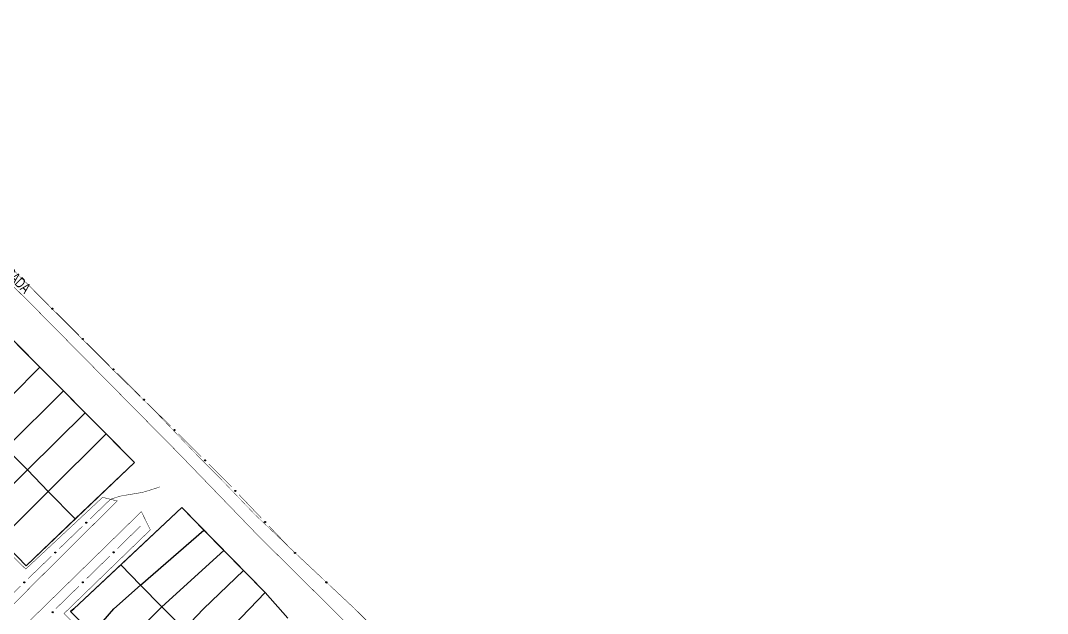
# Model space of a CAD drawing. Extents: x 205150 to 206910, y 4858726 to 4860849.
# Drawn here: x 205817.3 to 206199, y 4860628.5 to 4860848.9 of the extents above; entities that cross this region are included whole.
import ezdxf

# ---------------------------------------------------------------- set-up
doc = ezdxf.new("R2010")
doc.units = 0
doc.header["$LTSCALE"] = 1.5
doc.header["$MEASUREMENT"] = 0
doc.linetypes.add('TRACO_25', pattern=[8, 3, -1, 1, -1, 1, -1])
for name, color, linetype in [('CD-MALHA-LOTES', 7, 'CONTINUOUS'), ('LM-LIM-SETOR-FISCAL', 7, 'CONTINUOUS'), ('RU-QUADRAS', 6, 'CONTINUOUS'), ('SV-CAMINHO-TRILHA', 20, 'CONTINUOUS'), ('SV-EIXO-ROD-ESTR', 7, 'CONTINUOUS'), ('SV-EIXO-RUA-N-PAV', 6, 'CONTINUOUS'), ('SV-EST-MUNIC-PAV', 20, 'CONTINUOUS'), ('SV-RUA-NAO-PAV-S-GUIA-C-GUIA', 7, 'CONTINUOUS'), ('SV-TXT-MUNIC-PAV', 20, 'CONTINUOUS')]:
    doc.layers.add(name, color=color, linetype=linetype)
doc.styles.add('ARIAL', font='ARIAL.TTF')
doc.linetypes.add('Limite', pattern='A,20,-3,[130,ltypeshp.shx,S=6.35,R=0,X=0,Y=0],-3,20', length=46)

msp = doc.modelspace()

# ---------------------------------------------------------------- linework, layer by layer
at = {"layer": 'CD-MALHA-LOTES'}
for points in [[(205824.47, 4860720.04), (205816.07, 4860728.49)], [(205803.28, 4860698.8), (205824.47, 4860720.04)], [(205833.21, 4860711.23), (205824.47, 4860720.04)], [(205811.84, 4860690.01), (205833.21, 4860711.23)], [(205841.26, 4860703.13), (205833.21, 4860711.23)], [(205819.8, 4860681.84), (205841.26, 4860703.13)], [(205849.1, 4860695.23), (205841.26, 4860703.13)], [(205827.6, 4860673.84), (205849.1, 4860695.23)], [(205837.55, 4860663.62), (205859.61, 4860684.65), (205849.1, 4860695.23)], [(205819.8, 4860681.84), (205811.84, 4860690.01)], [(205802.01, 4860664.18), (205819.8, 4860681.84)], [(205827.6, 4860673.84), (205819.8, 4860681.84)], [(205809.79, 4860656.12), (205827.6, 4860673.84)], [(205837.55, 4860663.62), (205827.6, 4860673.84)], [(205854.56, 4860646.61), (205877.23, 4860667.85), (205885.39, 4860659.51)], [(205837.55, 4860663.62), (205819.32, 4860646.24), (205809.79, 4860656.12)], [(205861.92, 4860639.02), (205885.39, 4860659.51)], [(205892.9, 4860651.85), (205885.39, 4860659.51)], [(205869.79, 4860630.91), (205892.9, 4860651.85)], [(205900.17, 4860644.42), (205892.9, 4860651.85)], [(205854.56, 4860646.61), (205837.11, 4860630.27), (205835.78, 4860629.25), (205844.05, 4860621.05)], [(205861.92, 4860639.02), (205854.56, 4860646.61)], [(205878.11, 4860622.71), (205885.31, 4860630.27), (205900.17, 4860644.42)], [(205908.18, 4860636.24), (205900.17, 4860644.42)], [(205844.05, 4860621.05), (205851.89, 4860630.27), (205861.92, 4860639.02)], [(205869.79, 4860630.91), (205861.92, 4860639.02)], [(205908.18, 4860636.24), (205902.41, 4860630.27), (205886.77, 4860613.98)], [(205916.67, 4860626.8), (205908.18, 4860636.24)], [(205851.88, 4860613.05), (205869.79, 4860630.91)], [(205869.79, 4860630.91), (205878.11, 4860622.71)]]:
    msp.add_lwpolyline(points, dxfattribs=at)
at = {"layer": 'LM-LIM-SETOR-FISCAL', "linetype": 'Limite', "ltscale": 0.1, "const_width": 0.13, "flags": 128}
msp.add_lwpolyline([(205319.29, 4860270.52), (205308.71, 4860256.67), (205305.78, 4860258.84), (205287.54, 4860237.69), (205276.64, 4860225.85), (205246.75, 4860195.21), (205217.93, 4860166.62), (205205.07, 4860154.22), (205154.16, 4860103.62), (205198.33, 4860053.28), (205217.33, 4860073.87), (205228.31, 4860086.13), (205238.29, 4860095.9), (205249.21, 4860104.33), (205257.45, 4860109.18), (205264.02, 4860112.21), (205279.18, 4860117.77), (205286.26, 4860119.79), (205298.64, 4860121.61), (205309.27, 4860122.88), (205318.87, 4860123.38), (205330.48, 4860123.39), (205348.91, 4860120.43), (205359.29, 4860117.56), (205368.87, 4860113.52), (205387.79, 4860104.36), (205416.55, 4860084.92), (205427.35, 4860072.78), (205437.08, 4860059.62), (205479.77, 4859996.22), (205490.09, 4859981.19), (205507.28, 4859955.95), (205301.82, 4859758.53), (205304.27, 4859754.35), (205308.51, 4859743.48), (205314.17, 4859730.07), (205319.34, 4859714.73), (205318.69, 4859702.13), (205317.26, 4859690.64), (205315.74, 4859682.13), (205314.47, 4859670.89), (205312.89, 4859663.45), (205309.4, 4859652.21), (205307.5, 4859644.78), (205307.82, 4859635.75), (205310.04, 4859627.84), (205314.31, 4859618.34), (205319.85, 4859606.63), (205326.97, 4859596.97), (205332.19, 4859589.73), (205339.8, 4859581.22), (205346.76, 4859572.51), (205354, 4859559.81), (205353.39, 4859552.98), (205353.27, 4859547.01), (205355.22, 4859540.43), (205360.95, 4859533.08), (205371.88, 4859519.43), (205377.63, 4859512.44), (205385.79, 4859503.96), (205396.46, 4859500.67), (205404.7, 4859492.02), (205412.93, 4859478.57), (205420.22, 4859461.9), (205423.63, 4859449.31), (205425.2, 4859433.83), (205427.41, 4859417.81), (205434.87, 4859380.22), (205437.8, 4859372.3), (205447.24, 4859361.81), (205453.54, 4859349.48), (205459.05, 4859329.54), (205466.92, 4859311.43), (205476.36, 4859294.25), (205487.12, 4859281.65), (205492.89, 4859272.47), (205496.57, 4859259.35), (205503.39, 4859250.69), (205510.74, 4859242.04), (205513.88, 4859233.64), (205518.87, 4859225.77), (205525.3, 4859218.82), (205532.12, 4859213.83), (205535.79, 4859207.8), (205538.94, 4859201.5), (205542.88, 4859195.99), (205547.34, 4859189.96), (205548.12, 4859187.59), (205557.31, 4859181.03), (205563.87, 4859170.28), (205572.52, 4859159), (205575.67, 4859152.83), (205573.49, 4859146.26), (205574.41, 4859107.72), (205574.1, 4859102.45), (205570.43, 4859091.7), (205564.13, 4859081.46), (205558.88, 4859071.49), (205553.9, 4859063.1), (205553.9, 4859053.65), (205550.78, 4858995.23), (205582.12, 4858999.84), (205643.48, 4859000.72), (205662.02, 4859003.54), (205723.44, 4859017.98), (205780.86, 4859021.75), (205796.46, 4859023.04), (205822.25, 4859018.37), (205884.61, 4859012.81), (205949.14, 4859010.7), (206010.04, 4859007.01), (206085.77, 4858991.23), (206142.93, 4858964.03), (206222.76, 4858955.8), (206247.48, 4858946.16), (206320.03, 4858923.22), (206357.59, 4858908.6), (206441.35, 4858853.88), (206472.45, 4858825.54), (206535.38, 4858773.37), (206582.46, 4858737.4), (206654.71, 4858791.02), (206678.45, 4858818.8), (206712.51, 4858857.69), (206744.07, 4858897.64), (206751.69, 4858909.49), (206759.23, 4858922.23), (206766.2, 4858935.79), (206774.68, 4858954.45), (206780.86, 4858969.77), (206787.32, 4858989.53), (206795.67, 4859017.91), (206801.34, 4859037.45), (206804.81, 4859048.55), (206810.21, 4859067.25), (206818.72, 4859096.7), (206836.07, 4859155.15), (206846.57, 4859191.69), (206849.26, 4859199.97), (206857.1, 4859228.87), (206879.44, 4859306.63), (206888.86, 4859339.28), (206892.9, 4859355.31), (206898.05, 4859377.14), (206902.33, 4859396.65), (206903.66, 4859403.73), (206904.19, 4859408.48), (206905.69, 4859418.05), (206906.56, 4859427.57), (206907.69, 4859436.73), (206908.51, 4859451.61), (206908.98, 4859469.92), (206908.88, 4859478.27), (206909.31, 4859486.41), (206909.8, 4859503.75), (206908.06, 4859522.53), (206905.79, 4859539.89), (206902.11, 4859560.26), (206898.96, 4859576.34), (206897.7, 4859582.09), (206890.37, 4859608.85), (206880.35, 4859645.11), (206869.65, 4859680.81), (206865.82, 4859696.97), (206853.5, 4859740.64), (206829.42, 4859824.64), (206821, 4859851.39), (206812.97, 4859883.79), (206808.11, 4859900.23), (206792.3, 4859957.48), (206787.8, 4859976.76), (206777.66, 4860010.06), (206765, 4860051.58), (206755.54, 4860085.7), (206750.68, 4860101.63), (206741.17, 4860125.56), (206733.16, 4860141.6), (206724.53, 4860155.76), (206720.58, 4860162.18), (206711.45, 4860176.18), (206701.64, 4860187.46), (206699.72, 4860189.66), (206688, 4860201.91), (206676.62, 4860211.53), (206661.73, 4860222.42), (206647.52, 4860230.3), (206635.25, 4860235.79), (206614.85, 4860243.29), (206606.14, 4860245.65), (206597.68, 4860248), (206583.47, 4860251.01), (206568.95, 4860253.89), (206555.52, 4860256.25), (206536.42, 4860258.75), (206515.07, 4860261.46), (206491.2, 4860264.62), (206461.18, 4860268.88), (206439.8, 4860271.78), (206410.63, 4860276.21), (206388.16, 4860279.36), (206368.66, 4860282.7), (206354.57, 4860286.28), (206341.8, 4860291.58), (206328.08, 4860297.72), (206312.52, 4860304.06), (206285.44, 4860316.18), (206266.75, 4860326.61), (206251.28, 4860335.83), (206233.37, 4860347.73), (206203.78, 4860369), (206190.98, 4860381.36), (206176.1, 4860393.77), (206148.73, 4860420.73), (206131.72, 4860438.15), (206119.93, 4860450.72), (206096.07, 4860474.64), (206079.22, 4860491.32), (206053.65, 4860516.64), (206024.02, 4860544.98), (206003.48, 4860565.32), (205982.61, 4860587.19), (205969.68, 4860601.5), (205947.41, 4860624.23), (205941.47, 4860630.27), (205933.71, 4860637.54), (205921.87, 4860648.63), (205904.16, 4860665.5), (205891.55, 4860678.66), (205883.32, 4860686.89), (205866.07, 4860704.91), (205856.37, 4860714.35), (205825.17, 4860745.55), (205813.99, 4860756.84), (205803.22, 4860767.55), (205796.49, 4860774.25), (205790.73, 4860779.92), (205778.11, 4860792.25), (205767.26, 4860803.09), (205754.34, 4860816.31), (205748.7, 4860822.1), (205743.2, 4860827.74), (205737.56, 4860833.24), (205728.8, 4860841.85), (205722.27, 4860848.82), (205716.69, 4860834.76), (205683.28, 4860785.15), (205648.13, 4860731.52), (205621.03, 4860690.19), (205590.06, 4860643.83), (205580.55, 4860630.3), (205567.6, 4860611.82), (205565.6, 4860608.82), (205469.79, 4860465.73), (205420.74, 4860392.29), (205335.67, 4860262.2), (205321.6, 4860273.55)], close=True, dxfattribs=at)
at = {"layer": 'RU-QUADRAS'}
msp.add_lwpolyline([(205714.06, 4860829.8), (205682.85, 4860783.82), (205739.62, 4860726.54), (205796.49, 4860669.9), (205819.32, 4860646.24), (205859.61, 4860684.65), (205796.49, 4860748.21)], close=True, dxfattribs=at)
at = {"layer": 'RU-QUADRAS', "linetype": 'Continuous'}
msp.add_lwpolyline([(205844.05, 4860621.05), (205835.78, 4860629.25), (205837.11, 4860630.27), (205877.23, 4860667.85), (205908.18, 4860636.24), (205916.67, 4860626.8)], dxfattribs=at)
at = {"layer": 'SV-CAMINHO-TRILHA', "const_width": 0.18, "flags": 128}
msp.add_lwpolyline([(205850.71, 4860670.95), (205854.34, 4860672.12), (205862.69, 4860673.52), (205867.84, 4860675.12), (205868.99, 4860675.57)], dxfattribs=at)
at = {"layer": 'SV-EIXO-ROD-ESTR', "flags": 128}
for points in [[(205817.73, 4860753.27), (205817.78, 4860753.27), (205817.82, 4860753.26), (205817.85, 4860753.24), (205817.88, 4860753.22), (205817.9, 4860753.19), (205817.92, 4860753.16), (205817.93, 4860753.12), (205817.93, 4860753.07), (205817.92, 4860753.03), (205817.9, 4860752.99), (205817.88, 4860752.97), (205817.85, 4860752.94), (205817.82, 4860752.93), (205817.78, 4860752.92), (205817.73, 4860752.92), (205817.69, 4860752.93), (205817.66, 4860752.94), (205817.63, 4860752.97), (205817.61, 4860752.99), (205817.59, 4860753.03), (205817.58, 4860753.07), (205817.58, 4860753.12), (205817.59, 4860753.16), (205817.61, 4860753.19), (205817.63, 4860753.22), (205817.66, 4860753.24), (205817.69, 4860753.26), (205817.73, 4860753.27)], [(205829.07, 4860741.98), (205829.12, 4860741.98), (205829.16, 4860741.97), (205829.19, 4860741.95), (205829.22, 4860741.93), (205829.24, 4860741.9), (205829.26, 4860741.87), (205829.27, 4860741.83), (205829.27, 4860741.78), (205829.26, 4860741.74), (205829.24, 4860741.71), (205829.22, 4860741.68), (205829.19, 4860741.66), (205829.16, 4860741.64), (205829.12, 4860741.63), (205829.07, 4860741.63), (205829.03, 4860741.64), (205829, 4860741.66), (205828.97, 4860741.68), (205828.95, 4860741.71), (205828.93, 4860741.74), (205828.92, 4860741.78), (205828.92, 4860741.83), (205828.93, 4860741.87), (205828.95, 4860741.9), (205828.97, 4860741.93), (205829, 4860741.95), (205829.03, 4860741.97), (205829.07, 4860741.98)], [(205840.41, 4860730.69), (205840.46, 4860730.69), (205840.5, 4860730.68), (205840.53, 4860730.67), (205840.56, 4860730.64), (205840.58, 4860730.62), (205840.6, 4860730.58), (205840.61, 4860730.54), (205840.61, 4860730.49), (205840.6, 4860730.45), (205840.58, 4860730.42), (205840.56, 4860730.39), (205840.53, 4860730.37), (205840.5, 4860730.35), (205840.46, 4860730.34), (205840.41, 4860730.34), (205840.37, 4860730.35), (205840.34, 4860730.37), (205840.31, 4860730.39), (205840.29, 4860730.42), (205840.27, 4860730.45), (205840.26, 4860730.49), (205840.26, 4860730.54), (205840.27, 4860730.58), (205840.29, 4860730.61), (205840.31, 4860730.64), (205840.34, 4860730.66), (205840.37, 4860730.68), (205840.41, 4860730.69)], [(205851.76, 4860719.42), (205851.81, 4860719.42), (205851.85, 4860719.41), (205851.88, 4860719.39), (205851.91, 4860719.37), (205851.93, 4860719.34), (205851.95, 4860719.31), (205851.96, 4860719.27), (205851.96, 4860719.22), (205851.95, 4860719.18), (205851.93, 4860719.14), (205851.91, 4860719.11), (205851.88, 4860719.09), (205851.85, 4860719.08), (205851.81, 4860719.07), (205851.76, 4860719.07), (205851.72, 4860719.07), (205851.69, 4860719.09), (205851.66, 4860719.12), (205851.64, 4860719.14), (205851.62, 4860719.18), (205851.61, 4860719.22), (205851.61, 4860719.26), (205851.62, 4860719.31), (205851.64, 4860719.34), (205851.66, 4860719.36), (205851.69, 4860719.39), (205851.72, 4860719.41), (205851.76, 4860719.42)], [(205863.11, 4860708.14), (205863.16, 4860708.14), (205863.21, 4860708.13), (205863.24, 4860708.12), (205863.26, 4860708.09), (205863.29, 4860708.07), (205863.3, 4860708.03), (205863.31, 4860707.99), (205863.32, 4860707.95), (205863.3, 4860707.9), (205863.29, 4860707.87), (205863.27, 4860707.84), (205863.24, 4860707.82), (205863.2, 4860707.8), (205863.16, 4860707.79), (205863.11, 4860707.79), (205863.07, 4860707.8), (205863.04, 4860707.82), (205863.01, 4860707.84), (205862.99, 4860707.87), (205862.97, 4860707.9), (205862.96, 4860707.94), (205862.96, 4860707.99), (205862.97, 4860708.03), (205862.99, 4860708.07), (205863.01, 4860708.09), (205863.04, 4860708.12), (205863.07, 4860708.13), (205863.11, 4860708.14)], [(205874.47, 4860696.87), (205874.52, 4860696.87), (205874.56, 4860696.86), (205874.59, 4860696.84), (205874.62, 4860696.82), (205874.64, 4860696.79), (205874.66, 4860696.76), (205874.67, 4860696.72), (205874.67, 4860696.67), (205874.66, 4860696.63), (205874.64, 4860696.6), (205874.62, 4860696.57), (205874.59, 4860696.55), (205874.56, 4860696.53), (205874.52, 4860696.52), (205874.47, 4860696.52), (205874.43, 4860696.53), (205874.4, 4860696.55), (205874.37, 4860696.57), (205874.35, 4860696.6), (205874.33, 4860696.63), (205874.32, 4860696.67), (205874.32, 4860696.72), (205874.33, 4860696.76), (205874.35, 4860696.79), (205874.37, 4860696.82), (205874.4, 4860696.84), (205874.43, 4860696.86), (205874.47, 4860696.87)], [(205885.82, 4860685.6), (205885.87, 4860685.6), (205885.92, 4860685.59), (205885.95, 4860685.57), (205885.97, 4860685.55), (205886, 4860685.52), (205886.01, 4860685.49), (205886.02, 4860685.45), (205886.03, 4860685.4), (205886.01, 4860685.36), (205886, 4860685.32), (205885.97, 4860685.3), (205885.95, 4860685.28), (205885.91, 4860685.26), (205885.87, 4860685.25), (205885.82, 4860685.25), (205885.78, 4860685.26), (205885.75, 4860685.28), (205885.72, 4860685.3), (205885.7, 4860685.33), (205885.68, 4860685.36), (205885.67, 4860685.4), (205885.67, 4860685.45), (205885.68, 4860685.49), (205885.7, 4860685.52), (205885.72, 4860685.55), (205885.75, 4860685.57), (205885.78, 4860685.59), (205885.82, 4860685.6)], [(205897.12, 4860674.26), (205897.17, 4860674.26), (205897.21, 4860674.25), (205897.24, 4860674.23), (205897.27, 4860674.21), (205897.29, 4860674.18), (205897.31, 4860674.15), (205897.32, 4860674.11), (205897.32, 4860674.06), (205897.3, 4860674.02), (205897.29, 4860673.99), (205897.26, 4860673.96), (205897.24, 4860673.94), (205897.2, 4860673.92), (205897.16, 4860673.91), (205897.11, 4860673.91), (205897.07, 4860673.92), (205897.04, 4860673.94), (205897.01, 4860673.97), (205896.99, 4860674), (205896.97, 4860674.03), (205896.96, 4860674.07), (205896.97, 4860674.12), (205896.98, 4860674.16), (205897, 4860674.19), (205897.02, 4860674.22), (205897.05, 4860674.24), (205897.08, 4860674.26), (205897.12, 4860674.26)], [(205908.16, 4860662.68), (205908.21, 4860662.68), (205908.25, 4860662.67), (205908.28, 4860662.65), (205908.31, 4860662.63), (205908.33, 4860662.6), (205908.35, 4860662.57), (205908.36, 4860662.53), (205908.36, 4860662.48), (205908.34, 4860662.44), (205908.33, 4860662.4), (205908.3, 4860662.38), (205908.27, 4860662.36), (205908.24, 4860662.34), (205908.2, 4860662.33), (205908.15, 4860662.33), (205908.11, 4860662.34), (205908.08, 4860662.36), (205908.05, 4860662.39), (205908.03, 4860662.41), (205908.01, 4860662.45), (205908, 4860662.49), (205908.01, 4860662.54), (205908.02, 4860662.58), (205908.03, 4860662.61), (205908.06, 4860662.63), (205908.09, 4860662.66), (205908.12, 4860662.67), (205908.16, 4860662.68)], [(205919.29, 4860651.2), (205919.34, 4860651.2), (205919.38, 4860651.2), (205919.42, 4860651.18), (205919.44, 4860651.16), (205919.47, 4860651.13), (205919.48, 4860651.1), (205919.5, 4860651.06), (205919.5, 4860651.01), (205919.49, 4860650.97), (205919.47, 4860650.93), (205919.45, 4860650.91), (205919.42, 4860650.88), (205919.39, 4860650.87), (205919.35, 4860650.85), (205919.3, 4860650.85), (205919.26, 4860650.86), (205919.23, 4860650.88), (205919.2, 4860650.9), (205919.18, 4860650.93), (205919.16, 4860650.96), (205919.15, 4860651), (205919.15, 4860651.05), (205919.15, 4860651.09), (205919.17, 4860651.12), (205919.19, 4860651.15), (205919.22, 4860651.17), (205919.25, 4860651.19), (205919.29, 4860651.2)], [(205930.97, 4860640.26), (205931.02, 4860640.26), (205931.06, 4860640.26), (205931.09, 4860640.24), (205931.12, 4860640.22), (205931.14, 4860640.19), (205931.16, 4860640.16), (205931.17, 4860640.12), (205931.17, 4860640.07), (205931.16, 4860640.03), (205931.15, 4860639.99), (205931.13, 4860639.97), (205931.1, 4860639.94), (205931.07, 4860639.93), (205931.03, 4860639.91), (205930.98, 4860639.91), (205930.94, 4860639.92), (205930.9, 4860639.94), (205930.87, 4860639.96), (205930.85, 4860639.99), (205930.83, 4860640.02), (205930.82, 4860640.06), (205930.82, 4860640.11), (205930.83, 4860640.15), (205930.85, 4860640.18), (205930.87, 4860640.21), (205930.89, 4860640.23), (205930.92, 4860640.25), (205930.97, 4860640.26)]]:
    msp.add_lwpolyline(points, close=True, dxfattribs=at)
for points in [[(205817.58, 4860753.13), (205817.83, 4860752.94)], [(205817.58, 4860753.12), (205817.82, 4860752.93)], [(205817.58, 4860753.09), (205817.8, 4860752.92)], [(205817.58, 4860753.07), (205817.78, 4860752.92)], [(205817.59, 4860753.16), (205817.85, 4860752.94)], [(205817.59, 4860753.04), (205817.75, 4860752.92)], [(205817.59, 4860753.03), (205817.73, 4860752.92)], [(205817.6, 4860753.17), (205817.86, 4860752.96)], [(205817.6, 4860753.01), (205817.7, 4860752.93)], [(205817.61, 4860753.19), (205817.88, 4860752.97)], [(205817.61, 4860752.99), (205817.69, 4860752.93)], [(205817.62, 4860753.2), (205817.89, 4860752.98)], [(205817.63, 4860753.22), (205817.9, 4860752.99)], [(205817.65, 4860753.23), (205817.91, 4860753.01)], [(205817.66, 4860753.24), (205817.92, 4860753.03)], [(205817.67, 4860753.24), (205817.92, 4860753.05)], [(205817.69, 4860753.26), (205817.93, 4860753.07)], [(205817.71, 4860753.26), (205817.93, 4860753.09)], [(205817.73, 4860753.27), (205817.93, 4860753.12)], [(205817.76, 4860753.27), (205817.92, 4860753.14)], [(205817.78, 4860753.27), (205817.92, 4860753.16)], [(205817.8, 4860753.26), (205817.9, 4860753.18)], [(205817.82, 4860753.26), (205817.9, 4860753.19)], [(205828.92, 4860741.85), (205829.17, 4860741.65)], [(205828.92, 4860741.83), (205829.16, 4860741.64)], [(205828.92, 4860741.8), (205829.14, 4860741.64)], [(205828.92, 4860741.78), (205829.12, 4860741.63)], [(205828.93, 4860741.87), (205829.19, 4860741.66)], [(205828.93, 4860741.76), (205829.09, 4860741.63)], [(205828.93, 4860741.74), (205829.07, 4860741.63)], [(205828.94, 4860741.88), (205829.2, 4860741.67)], [(205828.94, 4860741.72), (205829.04, 4860741.64)], [(205828.95, 4860741.9), (205829.22, 4860741.68)], [(205828.95, 4860741.71), (205829.03, 4860741.64)], [(205828.96, 4860741.91), (205829.23, 4860741.69)], [(205828.97, 4860741.93), (205829.24, 4860741.71)], [(205828.99, 4860741.94), (205829.25, 4860741.73)], [(205829, 4860741.95), (205829.26, 4860741.74)], [(205829.02, 4860741.96), (205829.26, 4860741.76)], [(205829.03, 4860741.97), (205829.27, 4860741.78)], [(205829.05, 4860741.97), (205829.27, 4860741.81)], [(205829.07, 4860741.98), (205829.27, 4860741.83)], [(205829.1, 4860741.98), (205829.26, 4860741.86)], [(205829.12, 4860741.98), (205829.26, 4860741.87)], [(205829.14, 4860741.98), (205829.24, 4860741.89)], [(205829.16, 4860741.97), (205829.24, 4860741.9)], [(205840.26, 4860730.54), (205840.5, 4860730.35)], [(205840.26, 4860730.52), (205840.48, 4860730.35)], [(205840.26, 4860730.49), (205840.46, 4860730.34)], [(205840.27, 4860730.58), (205840.53, 4860730.37)], [(205840.27, 4860730.56), (205840.51, 4860730.36)], [(205840.27, 4860730.47), (205840.43, 4860730.35)], [(205840.27, 4860730.45), (205840.41, 4860730.34)], [(205840.28, 4860730.6), (205840.54, 4860730.38)], [(205840.28, 4860730.43), (205840.38, 4860730.35)], [(205840.29, 4860730.61), (205840.56, 4860730.39)], [(205840.29, 4860730.42), (205840.37, 4860730.35)], [(205840.3, 4860730.63), (205840.57, 4860730.4)], [(205840.31, 4860730.64), (205840.58, 4860730.42)], [(205840.33, 4860730.65), (205840.59, 4860730.44)], [(205840.34, 4860730.66), (205840.6, 4860730.45)], [(205840.36, 4860730.67), (205840.6, 4860730.48)], [(205840.37, 4860730.68), (205840.61, 4860730.49)], [(205840.39, 4860730.69), (205840.61, 4860730.52)], [(205840.41, 4860730.69), (205840.61, 4860730.54)], [(205840.44, 4860730.69), (205840.6, 4860730.57)], [(205840.46, 4860730.69), (205840.6, 4860730.58)], [(205840.48, 4860730.69), (205840.58, 4860730.61)], [(205840.5, 4860730.68), (205840.58, 4860730.62)], [(205851.61, 4860719.26), (205851.85, 4860719.08)], [(205851.61, 4860719.24), (205851.83, 4860719.07)], [(205851.61, 4860719.22), (205851.81, 4860719.07)], [(205851.62, 4860719.31), (205851.88, 4860719.09)], [(205851.62, 4860719.28), (205851.86, 4860719.09)], [(205851.62, 4860719.19), (205851.78, 4860719.07)], [(205851.62, 4860719.18), (205851.76, 4860719.07)], [(205851.63, 4860719.32), (205851.89, 4860719.11)], [(205851.63, 4860719.16), (205851.73, 4860719.07)], [(205851.64, 4860719.34), (205851.91, 4860719.11)], [(205851.64, 4860719.14), (205851.72, 4860719.07)], [(205851.65, 4860719.35), (205851.92, 4860719.13)], [(205851.66, 4860719.36), (205851.93, 4860719.14)], [(205851.68, 4860719.37), (205851.94, 4860719.16)], [(205851.69, 4860719.39), (205851.95, 4860719.18)], [(205851.71, 4860719.39), (205851.95, 4860719.2)], [(205851.72, 4860719.41), (205851.96, 4860719.22)], [(205851.74, 4860719.41), (205851.96, 4860719.24)], [(205851.76, 4860719.42), (205851.96, 4860719.27)], [(205851.79, 4860719.41), (205851.95, 4860719.29)], [(205851.81, 4860719.42), (205851.95, 4860719.31)], [(205851.83, 4860719.41), (205851.93, 4860719.33)], [(205851.85, 4860719.41), (205851.93, 4860719.34)], [(205862.96, 4860707.99), (205863.2, 4860707.8)], [(205862.96, 4860707.94), (205863.16, 4860707.79)], [(205862.97, 4860708.03), (205863.24, 4860707.82)], [(205862.97, 4860708.01), (205863.22, 4860707.81)], [(205862.97, 4860707.97), (205863.18, 4860707.8)], [(205862.97, 4860707.9), (205863.11, 4860707.79)], [(205862.98, 4860708.05), (205863.25, 4860707.83)], [(205862.98, 4860707.92), (205863.13, 4860707.8)], [(205862.99, 4860708.07), (205863.27, 4860707.84)], [(205862.99, 4860707.88), (205863.09, 4860707.8)], [(205862.99, 4860707.87), (205863.07, 4860707.8)], [(205863, 4860708.08), (205863.27, 4860707.86)], [(205863.01, 4860708.09), (205863.29, 4860707.87)], [(205863.03, 4860708.1), (205863.29, 4860707.89)], [(205863.04, 4860708.12), (205863.3, 4860707.9)], [(205863.06, 4860708.12), (205863.31, 4860707.93)], [(205863.07, 4860708.13), (205863.32, 4860707.95)], [(205863.09, 4860708.14), (205863.31, 4860707.97)], [(205863.11, 4860708.14), (205863.31, 4860707.99)], [(205863.14, 4860708.14), (205863.3, 4860708.02)], [(205863.16, 4860708.14), (205863.3, 4860708.03)], [(205863.19, 4860708.14), (205863.29, 4860708.06)], [(205863.21, 4860708.13), (205863.29, 4860708.07)], [(205874.32, 4860696.74), (205874.57, 4860696.54)], [(205874.32, 4860696.72), (205874.56, 4860696.53)], [(205874.32, 4860696.69), (205874.54, 4860696.53)], [(205874.32, 4860696.67), (205874.52, 4860696.52)], [(205874.33, 4860696.76), (205874.59, 4860696.55)], [(205874.33, 4860696.65), (205874.49, 4860696.53)], [(205874.33, 4860696.63), (205874.47, 4860696.52)], [(205874.34, 4860696.77), (205874.6, 4860696.56)], [(205874.34, 4860696.61), (205874.44, 4860696.53)], [(205874.35, 4860696.79), (205874.62, 4860696.57)], [(205874.35, 4860696.6), (205874.43, 4860696.53)], [(205874.36, 4860696.8), (205874.63, 4860696.58)], [(205874.37, 4860696.82), (205874.64, 4860696.6)], [(205874.39, 4860696.83), (205874.65, 4860696.62)], [(205874.4, 4860696.84), (205874.66, 4860696.63)], [(205874.42, 4860696.85), (205874.66, 4860696.66)], [(205874.43, 4860696.86), (205874.67, 4860696.67)], [(205874.45, 4860696.86), (205874.67, 4860696.7)], [(205874.47, 4860696.87), (205874.67, 4860696.72)], [(205874.5, 4860696.87), (205874.66, 4860696.75)], [(205874.52, 4860696.87), (205874.66, 4860696.76)], [(205874.54, 4860696.87), (205874.64, 4860696.78)], [(205874.56, 4860696.86), (205874.64, 4860696.79)], [(205885.67, 4860685.45), (205885.91, 4860685.26)], [(205885.67, 4860685.4), (205885.87, 4860685.25)], [(205885.68, 4860685.49), (205885.95, 4860685.28)], [(205885.68, 4860685.47), (205885.93, 4860685.27)], [(205885.68, 4860685.42), (205885.89, 4860685.26)], [(205885.68, 4860685.38), (205885.84, 4860685.25)], [(205885.68, 4860685.36), (205885.82, 4860685.25)], [(205885.69, 4860685.5), (205885.96, 4860685.29)], [(205885.7, 4860685.52), (205885.97, 4860685.3)], [(205885.7, 4860685.34), (205885.8, 4860685.26)], [(205885.7, 4860685.33), (205885.78, 4860685.26)], [(205885.71, 4860685.53), (205885.98, 4860685.31)], [(205885.72, 4860685.55), (205886, 4860685.32)], [(205885.74, 4860685.56), (205886, 4860685.35)], [(205885.75, 4860685.57), (205886.01, 4860685.36)], [(205885.77, 4860685.58), (205886.02, 4860685.38)], [(205885.78, 4860685.59), (205886.03, 4860685.4)], [(205885.8, 4860685.59), (205886.02, 4860685.43)], [(205885.82, 4860685.6), (205886.02, 4860685.45)], [(205885.85, 4860685.6), (205886.01, 4860685.47)], [(205885.87, 4860685.6), (205886.01, 4860685.49)], [(205885.9, 4860685.59), (205886, 4860685.51)], [(205885.92, 4860685.59), (205886, 4860685.52)], [(205896.96, 4860674.07), (205897.16, 4860673.91)], [(205896.97, 4860674.14), (205897.21, 4860673.93)], [(205896.97, 4860674.12), (205897.2, 4860673.92)], [(205896.97, 4860674.09), (205897.18, 4860673.92)], [(205896.97, 4860674.03), (205897.11, 4860673.91)], [(205896.98, 4860674.16), (205897.24, 4860673.94)], [(205896.98, 4860674.05), (205897.13, 4860673.92)], [(205896.99, 4860674.17), (205897.25, 4860673.95)], [(205896.99, 4860674.01), (205897.09, 4860673.92)], [(205896.99, 4860674), (205897.07, 4860673.92)], [(205897, 4860674.19), (205897.26, 4860673.96)], [(205897.01, 4860674.2), (205897.27, 4860673.97)], [(205897.02, 4860674.22), (205897.29, 4860673.99)], [(205897.04, 4860674.22), (205897.29, 4860674.01)], [(205897.05, 4860674.24), (205897.3, 4860674.02)], [(205897.07, 4860674.24), (205897.31, 4860674.04)], [(205897.08, 4860674.26), (205897.32, 4860674.06)], [(205897.1, 4860674.26), (205897.31, 4860674.09)], [(205897.12, 4860674.26), (205897.32, 4860674.11)], [(205897.15, 4860674.26), (205897.31, 4860674.14)], [(205897.17, 4860674.26), (205897.31, 4860674.15)], [(205897.19, 4860674.26), (205897.29, 4860674.17)], [(205897.21, 4860674.25), (205897.29, 4860674.18)], [(205908, 4860662.49), (205908.2, 4860662.33)], [(205908.01, 4860662.55), (205908.25, 4860662.35)], [(205908.01, 4860662.54), (205908.24, 4860662.34)], [(205908.01, 4860662.51), (205908.22, 4860662.34)], [(205908.01, 4860662.46), (205908.17, 4860662.34)], [(205908.01, 4860662.45), (205908.15, 4860662.33)], [(205908.02, 4860662.58), (205908.27, 4860662.36)], [(205908.02, 4860662.43), (205908.12, 4860662.34)], [(205908.03, 4860662.61), (205908.3, 4860662.38)], [(205908.03, 4860662.59), (205908.29, 4860662.37)], [(205908.03, 4860662.41), (205908.11, 4860662.34)], [(205908.05, 4860662.62), (205908.31, 4860662.39)], [(205908.06, 4860662.63), (205908.33, 4860662.4)], [(205908.08, 4860662.64), (205908.33, 4860662.43)], [(205908.09, 4860662.66), (205908.34, 4860662.44)], [(205908.1, 4860662.66), (205908.35, 4860662.46)], [(205908.12, 4860662.67), (205908.36, 4860662.48)], [(205908.14, 4860662.68), (205908.35, 4860662.51)], [(205908.16, 4860662.68), (205908.36, 4860662.53)], [(205908.19, 4860662.68), (205908.35, 4860662.55)], [(205908.21, 4860662.68), (205908.35, 4860662.57)], [(205908.23, 4860662.68), (205908.33, 4860662.59)], [(205908.25, 4860662.67), (205908.33, 4860662.6)], [(205919.15, 4860651.09), (205919.42, 4860650.88)], [(205919.15, 4860651.07), (205919.4, 4860650.88)], [(205919.15, 4860651.05), (205919.39, 4860650.87)], [(205919.15, 4860651.02), (205919.37, 4860650.86)], [(205919.15, 4860651), (205919.35, 4860650.85)], [(205919.16, 4860651.1), (205919.43, 4860650.9)], [(205919.16, 4860650.98), (205919.32, 4860650.86)], [(205919.16, 4860650.96), (205919.3, 4860650.85)], [(205919.17, 4860651.12), (205919.45, 4860650.91)], [(205919.17, 4860650.94), (205919.28, 4860650.86)], [(205919.18, 4860651.13), (205919.46, 4860650.92)], [(205919.18, 4860650.93), (205919.26, 4860650.86)], [(205919.19, 4860651.15), (205919.47, 4860650.93)], [(205919.21, 4860651.16), (205919.48, 4860650.96)], [(205919.22, 4860651.17), (205919.49, 4860650.97)], [(205919.24, 4860651.18), (205919.49, 4860650.99)], [(205919.25, 4860651.19), (205919.5, 4860651.01)], [(205919.27, 4860651.2), (205919.49, 4860651.04)], [(205919.29, 4860651.2), (205919.5, 4860651.06)], [(205919.32, 4860651.2), (205919.48, 4860651.08)], [(205919.34, 4860651.2), (205919.48, 4860651.1)], [(205919.36, 4860651.2), (205919.47, 4860651.12)], [(205919.38, 4860651.2), (205919.47, 4860651.13)], [(205930.82, 4860640.11), (205931.07, 4860639.93)], [(205930.82, 4860640.08), (205931.04, 4860639.92)], [(205930.82, 4860640.06), (205931.03, 4860639.91)], [(205930.83, 4860640.15), (205931.1, 4860639.94)], [(205930.83, 4860640.13), (205931.08, 4860639.94)], [(205930.84, 4860640.16), (205931.11, 4860639.96)], [(205930.85, 4860640.18), (205931.13, 4860639.97)], [(205930.86, 4860640.19), (205931.13, 4860639.98)], [(205930.87, 4860640.21), (205931.15, 4860639.99)], [(205930.88, 4860640.22), (205931.15, 4860640.02)], [(205930.89, 4860640.23), (205931.16, 4860640.03)], [(205930.91, 4860640.24), (205931.16, 4860640.05)], [(205930.92, 4860640.25), (205931.17, 4860640.07)], [(205930.94, 4860640.25), (205931.17, 4860640.1)], [(205930.97, 4860640.26), (205931.17, 4860640.12)], [(205930.99, 4860640.26), (205931.16, 4860640.14)], [(205931.02, 4860640.26), (205931.16, 4860640.16)], [(205931.04, 4860640.26), (205931.14, 4860640.18)], [(205931.06, 4860640.26), (205931.14, 4860640.19)], [(205930.83, 4860640.04), (205931, 4860639.92)], [(205930.83, 4860640.02), (205930.98, 4860639.91)], [(205930.85, 4860640), (205930.95, 4860639.92)], [(205930.85, 4860639.99), (205930.94, 4860639.92)]]:
    msp.add_lwpolyline(points, dxfattribs=at)
at = {"layer": 'SV-EIXO-ROD-ESTR', "const_width": 0.18, "flags": 128}
for points in [[(205819.17, 4860751.68), (205827.68, 4860743.21)], [(205830.51, 4860740.39), (205839.02, 4860731.92)], [(205841.85, 4860729.1), (205843.98, 4860726.99)], [(205843.98, 4860726.99), (205844.01, 4860726.95)], [(205844.01, 4860726.95), (205850.36, 4860720.65)], [(205853.2, 4860717.83), (205861.72, 4860709.37)], [(205864.56, 4860706.55), (205873.07, 4860698.1)], [(205875.91, 4860695.28), (205884.43, 4860686.83)], [(205887.27, 4860684.01), (205894.36, 4860676.96)], [(205894.36, 4860676.96), (205894.93, 4860676.41)], [(205894.93, 4860676.41), (205895.76, 4860675.53)], [(205898.52, 4860672.64), (205906.8, 4860663.95)], [(205909.56, 4860661.05), (205917.15, 4860653.09)], [(205917.15, 4860653.09), (205917.43, 4860652.79)], [(205917.43, 4860652.79), (205917.86, 4860652.39)], [(205920.78, 4860649.66), (205929.54, 4860641.45)], [(205932.46, 4860638.72), (205941.21, 4860630.51)], [(205941.47, 4860630.27), (205948.58, 4860623.24)]]:
    msp.add_lwpolyline(points, dxfattribs=at)
at = {"layer": 'SV-EIXO-RUA-N-PAV', "const_width": 0.18, "flags": 128}
for points in [[(205843.14, 4860663.66), (205850.34, 4860670.59)], [(205850.34, 4860670.59), (205850.71, 4860670.95)], [(205831.62, 4860652.55), (205840.26, 4860660.88)], [(205853.3, 4860652.63), (205861.89, 4860661.01)], [(205820.1, 4860641.45), (205828.74, 4860649.78)], [(205841.86, 4860641.45), (205850.44, 4860649.83)], [(205808.65, 4860630.27), (205817.22, 4860638.68)], [(205830.41, 4860630.27), (205838.99, 4860638.65)]]:
    msp.add_lwpolyline(points, dxfattribs=at)
at = {"layer": 'SV-EIXO-RUA-N-PAV', "flags": 128}
for points in [[(205841.52, 4860662.25), (205841.67, 4860662.44)], [(205841.52, 4860662.27), (205841.65, 4860662.43)], [(205841.52, 4860662.3), (205841.63, 4860662.43)], [(205841.53, 4860662.23), (205841.7, 4860662.44)], [(205841.53, 4860662.21), (205841.72, 4860662.44)], [(205841.53, 4860662.32), (205841.61, 4860662.42)], [(205841.53, 4860662.34), (205841.6, 4860662.42)], [(205841.54, 4860662.19), (205841.74, 4860662.44)], [(205841.55, 4860662.17), (205841.77, 4860662.43)], [(205841.56, 4860662.16), (205841.78, 4860662.42)], [(205841.57, 4860662.15), (205841.8, 4860662.42)], [(205841.59, 4860662.14), (205841.81, 4860662.4)], [(205841.6, 4860662.12), (205841.83, 4860662.39)], [(205841.62, 4860662.12), (205841.83, 4860662.38)], [(205841.63, 4860662.1), (205841.85, 4860662.36)], [(205841.65, 4860662.1), (205841.85, 4860662.34)], [(205841.67, 4860662.09), (205841.86, 4860662.33)], [(205841.7, 4860662.1), (205841.87, 4860662.31)], [(205841.72, 4860662.09), (205841.87, 4860662.29)], [(205841.74, 4860662.1), (205841.87, 4860662.26)], [(205841.76, 4860662.1), (205841.87, 4860662.24)], [(205841.78, 4860662.11), (205841.86, 4860662.21)], [(205841.79, 4860662.12), (205841.86, 4860662.2)], [(205830, 4860651.13), (205830.17, 4860651.34)], [(205830, 4860651.15), (205830.15, 4860651.34)], [(205830, 4860651.17), (205830.13, 4860651.33)], [(205830, 4860651.2), (205830.11, 4860651.33)], [(205830, 4860651.22), (205830.09, 4860651.32)], [(205830.01, 4860651.1), (205830.2, 4860651.34)], [(205830.01, 4860651.24), (205830.08, 4860651.32)], [(205830.02, 4860651.09), (205830.22, 4860651.33)], [(205830.03, 4860651.07), (205830.24, 4860651.33)], [(205830.04, 4860651.06), (205830.25, 4860651.32)], [(205830.05, 4860651.05), (205830.28, 4860651.31)], [(205830.06, 4860651.04), (205830.29, 4860651.3)], [(205830.07, 4860651.02), (205830.3, 4860651.29)], [(205830.09, 4860651.01), (205830.31, 4860651.27)], [(205830.11, 4860651), (205830.32, 4860651.26)], [(205830.13, 4860651), (205830.33, 4860651.24)], [(205830.15, 4860650.99), (205830.34, 4860651.23)], [(205830.17, 4860651), (205830.34, 4860651.21)], [(205830.2, 4860650.99), (205830.35, 4860651.19)], [(205830.22, 4860651), (205830.34, 4860651.16)], [(205830.24, 4860651), (205830.35, 4860651.14)], [(205830.25, 4860651.01), (205830.34, 4860651.11)], [(205830.27, 4860651.02), (205830.34, 4860651.1)], [(205851.69, 4860651.21), (205851.84, 4860651.41)], [(205851.69, 4860651.23), (205851.82, 4860651.4)], [(205851.69, 4860651.26), (205851.8, 4860651.4)], [(205851.7, 4860651.17), (205851.89, 4860651.41)], [(205851.7, 4860651.19), (205851.87, 4860651.4)], [(205851.7, 4860651.28), (205851.78, 4860651.38)], [(205851.7, 4860651.3), (205851.77, 4860651.38)], [(205851.71, 4860651.15), (205851.91, 4860651.4)], [(205851.72, 4860651.13), (205851.94, 4860651.39)], [(205851.73, 4860651.12), (205851.95, 4860651.38)], [(205851.74, 4860651.11), (205851.97, 4860651.38)], [(205851.76, 4860651.1), (205851.98, 4860651.36)], [(205851.77, 4860651.08), (205852, 4860651.35)], [(205851.79, 4860651.08), (205852, 4860651.34)], [(205851.8, 4860651.07), (205852.02, 4860651.33)], [(205851.82, 4860651.06), (205852.02, 4860651.31)], [(205851.84, 4860651.06), (205852.03, 4860651.29)], [(205851.87, 4860651.06), (205852.04, 4860651.27)], [(205851.89, 4860651.05), (205852.04, 4860651.25)], [(205851.91, 4860651.07), (205852.04, 4860651.22)], [(205851.93, 4860651.06), (205852.04, 4860651.2)], [(205851.95, 4860651.08), (205852.03, 4860651.18)], [(205851.96, 4860651.08), (205852.03, 4860651.16)], [(205818.48, 4860640.02), (205818.65, 4860640.24)], [(205818.48, 4860640), (205818.68, 4860640.24)], [(205818.48, 4860640.05), (205818.63, 4860640.24)], [(205818.48, 4860640.07), (205818.6, 4860640.23)], [(205818.48, 4860640.1), (205818.59, 4860640.23)], [(205818.48, 4860640.12), (205818.57, 4860640.22)], [(205818.49, 4860640.14), (205818.56, 4860640.22)], [(205818.5, 4860639.99), (205818.7, 4860640.23)], [(205818.5, 4860639.97), (205818.72, 4860640.23)], [(205818.52, 4860639.96), (205818.73, 4860640.22)], [(205818.53, 4860639.95), (205818.75, 4860640.21)], [(205818.54, 4860639.93), (205818.77, 4860640.2)], [(205818.55, 4860639.92), (205818.78, 4860640.19)], [(205818.57, 4860639.91), (205818.79, 4860640.17)], [(205818.58, 4860639.9), (205818.8, 4860640.16)], [(205818.61, 4860639.9), (205818.81, 4860640.14)], [(205818.62, 4860639.89), (205818.82, 4860640.13)], [(205818.65, 4860639.9), (205818.82, 4860640.11)], [(205818.67, 4860639.89), (205818.83, 4860640.09)], [(205818.7, 4860639.9), (205818.82, 4860640.06)], [(205840.25, 4860639.99), (205840.45, 4860640.23)], [(205840.25, 4860640.03), (205840.4, 4860640.23)], [(205840.25, 4860640.01), (205840.42, 4860640.22)], [(205840.25, 4860640.06), (205840.37, 4860640.22)], [(205840.25, 4860640.08), (205840.36, 4860640.22)], [(205840.25, 4860640.1), (205840.33, 4860640.2)], [(205840.25, 4860640.12), (205840.32, 4860640.2)], [(205840.27, 4860639.97), (205840.46, 4860640.22)], [(205840.27, 4860639.96), (205840.49, 4860640.22)], [(205840.29, 4860639.95), (205840.5, 4860640.2)], [(205840.29, 4860639.93), (205840.52, 4860640.2)], [(205840.31, 4860639.92), (205840.54, 4860640.18)], [(205840.32, 4860639.91), (205840.55, 4860640.18)], [(205840.34, 4860639.9), (205840.56, 4860640.16)], [(205840.35, 4860639.89), (205840.57, 4860640.15)], [(205840.38, 4860639.88), (205840.58, 4860640.13)], [(205840.39, 4860639.88), (205840.59, 4860640.11)], [(205840.42, 4860639.88), (205840.59, 4860640.09)], [(205840.44, 4860639.88), (205840.6, 4860640.07)], [(205818.71, 4860639.9), (205818.83, 4860640.04)], [(205818.73, 4860639.91), (205818.82, 4860640.01)], [(205818.75, 4860639.92), (205818.82, 4860640)], [(205840.47, 4860639.89), (205840.59, 4860640.04)], [(205840.48, 4860639.89), (205840.6, 4860640.02)], [(205840.5, 4860639.9), (205840.59, 4860640)], [(205840.52, 4860639.9), (205840.59, 4860639.98)], [(205829.04, 4860628.99), (205829.15, 4860629.13)], [(205829.05, 4860628.94), (205829.19, 4860629.15)], [(205829.05, 4860628.92), (205829.21, 4860629.14)], [(205829.05, 4860628.97), (205829.16, 4860629.13)], [(205829.05, 4860629.01), (205829.13, 4860629.12)], [(205829.05, 4860629.03), (205829.12, 4860629.11)], [(205829.06, 4860628.9), (205829.23, 4860629.15)], [(205829.07, 4860628.89), (205829.25, 4860629.14)], [(205829.08, 4860628.87), (205829.28, 4860629.14)], [(205829.09, 4860628.86), (205829.29, 4860629.13)], [(205829.1, 4860628.84), (205829.31, 4860629.12)], [(205829.12, 4860628.83), (205829.33, 4860629.11)], [(205829.13, 4860628.82), (205829.34, 4860629.1)], [(205829.15, 4860628.81), (205829.35, 4860629.09)], [(205829.16, 4860628.8), (205829.36, 4860629.08)], [(205829.18, 4860628.8), (205829.37, 4860629.06)], [(205829.2, 4860628.8), (205829.38, 4860629.04)], [(205829.23, 4860628.8), (205829.39, 4860629.02)], [(205829.25, 4860628.8), (205829.39, 4860629)], [(205829.27, 4860628.81), (205829.39, 4860628.97)], [(205829.29, 4860628.81), (205829.4, 4860628.95)], [(205829.31, 4860628.82), (205829.39, 4860628.93)], [(205829.32, 4860628.83), (205829.39, 4860628.91)]]:
    msp.add_lwpolyline(points, dxfattribs=at)
for points in [[(205841.52, 4860662.25), (205841.52, 4860662.3), (205841.53, 4860662.34), (205841.55, 4860662.37), (205841.57, 4860662.4), (205841.6, 4860662.42), (205841.63, 4860662.43), (205841.67, 4860662.44), (205841.72, 4860662.44), (205841.77, 4860662.43), (205841.8, 4860662.42), (205841.83, 4860662.39), (205841.85, 4860662.36), (205841.86, 4860662.33), (205841.87, 4860662.29), (205841.87, 4860662.24), (205841.86, 4860662.2), (205841.84, 4860662.17), (205841.82, 4860662.14), (205841.79, 4860662.12), (205841.76, 4860662.1), (205841.72, 4860662.09), (205841.67, 4860662.09), (205841.63, 4860662.1), (205841.6, 4860662.12), (205841.57, 4860662.15), (205841.55, 4860662.17), (205841.53, 4860662.21), (205841.52, 4860662.25)], [(205830, 4860651.15), (205830, 4860651.2), (205830.01, 4860651.24), (205830.03, 4860651.27), (205830.05, 4860651.29), (205830.08, 4860651.32), (205830.11, 4860651.33), (205830.15, 4860651.34), (205830.2, 4860651.34), (205830.24, 4860651.33), (205830.28, 4860651.31), (205830.3, 4860651.29), (205830.32, 4860651.26), (205830.34, 4860651.23), (205830.35, 4860651.19), (205830.35, 4860651.14), (205830.34, 4860651.1), (205830.32, 4860651.07), (205830.3, 4860651.04), (205830.27, 4860651.02), (205830.24, 4860651), (205830.2, 4860650.99), (205830.15, 4860650.99), (205830.11, 4860651), (205830.07, 4860651.02), (205830.05, 4860651.05), (205830.03, 4860651.07), (205830.01, 4860651.1), (205830, 4860651.15)], [(205851.69, 4860651.21), (205851.69, 4860651.26), (205851.7, 4860651.3), (205851.72, 4860651.33), (205851.74, 4860651.36), (205851.77, 4860651.38), (205851.8, 4860651.4), (205851.84, 4860651.41), (205851.89, 4860651.41), (205851.94, 4860651.39), (205851.97, 4860651.38), (205852, 4860651.35), (205852.02, 4860651.33), (205852.03, 4860651.29), (205852.04, 4860651.25), (205852.04, 4860651.2), (205852.03, 4860651.16), (205852.01, 4860651.13), (205851.99, 4860651.1), (205851.96, 4860651.08), (205851.93, 4860651.06), (205851.89, 4860651.05), (205851.84, 4860651.06), (205851.8, 4860651.07), (205851.77, 4860651.08), (205851.74, 4860651.11), (205851.72, 4860651.13), (205851.7, 4860651.17), (205851.69, 4860651.21)], [(205818.48, 4860640.05), (205818.48, 4860640.1), (205818.49, 4860640.14), (205818.51, 4860640.17), (205818.53, 4860640.19), (205818.56, 4860640.22), (205818.59, 4860640.23), (205818.63, 4860640.24), (205818.68, 4860640.24), (205818.72, 4860640.23), (205818.75, 4860640.21), (205818.78, 4860640.19), (205818.8, 4860640.16), (205818.82, 4860640.13), (205818.83, 4860640.09), (205818.83, 4860640.04), (205818.82, 4860640), (205818.8, 4860639.97), (205818.77, 4860639.94), (205818.75, 4860639.92), (205818.71, 4860639.9), (205818.67, 4860639.89), (205818.62, 4860639.89), (205818.58, 4860639.9), (205818.55, 4860639.92), (205818.53, 4860639.95), (205818.5, 4860639.97), (205818.48, 4860640), (205818.48, 4860640.05)], [(205840.25, 4860640.03), (205840.25, 4860640.08), (205840.25, 4860640.12), (205840.27, 4860640.15), (205840.3, 4860640.18), (205840.32, 4860640.2), (205840.36, 4860640.22), (205840.4, 4860640.23), (205840.45, 4860640.23), (205840.49, 4860640.22), (205840.52, 4860640.2), (205840.55, 4860640.18), (205840.57, 4860640.15), (205840.59, 4860640.11), (205840.6, 4860640.07), (205840.6, 4860640.02), (205840.59, 4860639.98), (205840.57, 4860639.95), (205840.54, 4860639.93), (205840.52, 4860639.9), (205840.48, 4860639.89), (205840.44, 4860639.88), (205840.39, 4860639.88), (205840.35, 4860639.89), (205840.32, 4860639.91), (205840.29, 4860639.93), (205840.27, 4860639.96), (205840.25, 4860639.99), (205840.25, 4860640.03)], [(205829.05, 4860628.94), (205829.04, 4860628.99), (205829.05, 4860629.03), (205829.07, 4860629.06), (205829.09, 4860629.09), (205829.12, 4860629.11), (205829.15, 4860629.13), (205829.19, 4860629.15), (205829.23, 4860629.15), (205829.28, 4860629.14), (205829.31, 4860629.12), (205829.34, 4860629.1), (205829.36, 4860629.08), (205829.38, 4860629.04), (205829.39, 4860629), (205829.4, 4860628.95), (205829.39, 4860628.91), (205829.37, 4860628.88), (205829.35, 4860628.85), (205829.32, 4860628.83), (205829.29, 4860628.81), (205829.25, 4860628.8), (205829.2, 4860628.8), (205829.16, 4860628.8), (205829.13, 4860628.82), (205829.1, 4860628.84), (205829.08, 4860628.87), (205829.06, 4860628.9), (205829.05, 4860628.94)]]:
    msp.add_lwpolyline(points, close=True, dxfattribs=at)
at = {"layer": 'SV-EST-MUNIC-PAV', "const_width": 0.18, "flags": 128}
msp.add_lwpolyline([(205796.49, 4860768.09), (205821.97, 4860742.77), (205875.93, 4860688.13), (205905.8, 4860657.22), (205933, 4860630.27)], dxfattribs=at)
at = {"layer": 'SV-EST-MUNIC-PAV', "linetype": 'Continuous', "const_width": 0.18, "flags": 128}
msp.add_lwpolyline([(206205.68, 4860361.76), (206196.08, 4860369.92), (206185.71, 4860379.26), (206174.68, 4860389.14), (206154.83, 4860408.24), (206104.87, 4860458.13), (206025.79, 4860536.84), (205965.42, 4860598.13), (205954.14, 4860609.31), (205933, 4860630.27)], dxfattribs=at)
at = {"layer": 'SV-RUA-NAO-PAV-S-GUIA-C-GUIA', "const_width": 0.18, "flags": 128}
for points in [[(205847.78, 4860671.68), (205819.21, 4860645.01), (205796.49, 4860667.16)], [(205813.04, 4860630.27), (205822.52, 4860639.84), (205853.21, 4860670.33), (205847.78, 4860671.68)], [(205862.18, 4860666.37), (205825.27, 4860630.27)], [(205835.3, 4860630.27), (205865.51, 4860659.57), (205862.18, 4860666.37)]]:
    msp.add_lwpolyline(points, dxfattribs=at)
at = {"layer": 'SV-RUA-NAO-PAV-S-GUIA-C-GUIA', "linetype": 'TRACO_25', "const_width": 0.18, "flags": 128}
for points in [[(205825.27, 4860630.27), (205803.64, 4860609.11), (205796.49, 4860601.88)], [(205835.3, 4860630.27), (205833.43, 4860628.45), (205852.9, 4860609.17), (205934.5, 4860528.38), (205979.52, 4860483.11), (206020.33, 4860524.12), (206027.68, 4860516.69)]]:
    msp.add_lwpolyline(points, dxfattribs=at)

# ---------------------------------------------------------------- texts
at = {"layer": 'SV-TXT-MUNIC-PAV', "style": 'ARIAL', "width": 0.7}
msp.add_text('ESTRADA', height=4, rotation=315, dxfattribs=at).set_placement((205805.6, 4860760.23))

doc.saveas('drawing.dxf')
